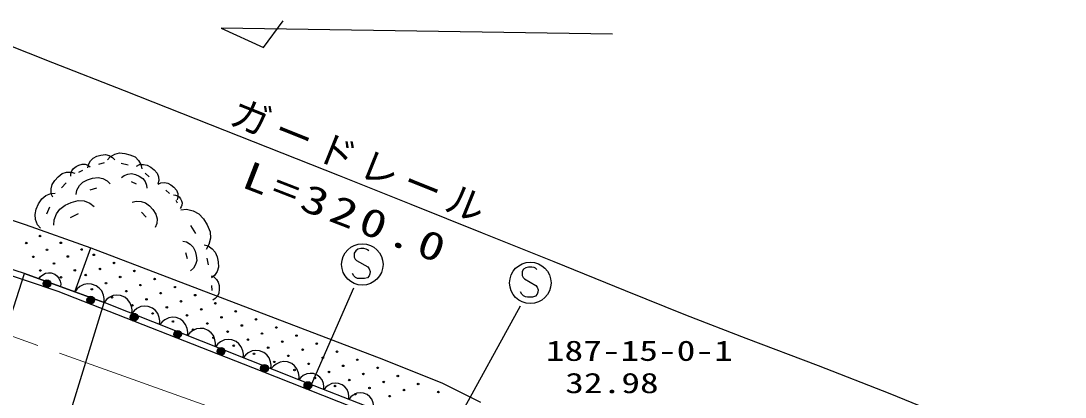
# Model space of a CAD drawing. Units: millimetres, scale not verified. Extents: x 40000 to 680000, y 20000 to 380000.
# Drawn here: x 272950 to 340618, y 288592 to 313010 of the extents above; entities that cross this region are included whole.
import ezdxf
from ezdxf.enums import TextEntityAlignment as Align

# ---------------------------------------------------------------- set-up
doc = ezdxf.new("R2010")
doc.units = ezdxf.units.MM
doc.header["$LTSCALE"] = 1000
doc.linetypes.add('CHAIN', pattern=[18.5, 12, -1.5, 3.5, -1.5])
for name, color, linetype, lineweight in [('M-BGD', 7, 'Continuous', 25), ('M-BMK', 2, 'CHAIN', 13), ('M-BMK-SRVR', 3, 'Continuous', 25), ('M-STR-STR1', 1, 'Continuous', 25)]:
    doc.layers.add(name, color=color, linetype=linetype, lineweight=lineweight)
doc.styles.add('ＭＳ ゴシック', font='')
doc.styles.get('ＭＳ ゴシック').set_extended_font_data('MS Gothic')

# ---------------------------------------------------------------- blocks, each defined once
blk = doc.blocks.new('BUHIN65')
at = {"color": 7, "linetype": 'Continuous', "lineweight": 25}
for radius in [249, 220, 191, 161, 132, 97.5, 67.5, 38.8, 7.5]:
    blk.add_circle((-242, 59), radius, dxfattribs=at)
blk = doc.blocks.new('BUHIN66')
at = {"color": 7, "linetype": 'Continuous', "lineweight": 25}
for radius in [249, 220, 191, 161, 132, 97.5, 67.5, 38.8, 7.5]:
    blk.add_circle((-242, 59), radius, dxfattribs=at)
blk = doc.blocks.new('BUHIN67')
at = {"color": 7, "linetype": 'Continuous', "lineweight": 25}
for radius in [249, 220, 191, 161, 132, 97.5, 67.5, 38.8, 7.5]:
    blk.add_circle((-244, 47), radius, dxfattribs=at)
blk = doc.blocks.new('BUHIN141')
at = {"color": 7, "linetype": 'Continuous', "lineweight": 25}
blk.add_lwpolyline([(203, 844), (-6, 827), (-195, 765), (-420, 646), (-566, 484), (-677, 301), (-740, 40), (-725, -174), (-668, -384), (-522, -593), (-381, -730), (-203, -844)], dxfattribs=at)
blk = doc.blocks.new('BUHIN142')
at = {"color": 7, "linetype": 'Continuous', "lineweight": 25}
blk.add_lwpolyline([(233, 942), (-1, 925), (-213, 858), (-465, 725), (-630, 546), (-755, 342), (-828, 50), (-812, -189), (-750, -424), (-588, -659), (-431, -813), (-233, -942)], dxfattribs=at)
blk = doc.blocks.new('BUHIN234')
at = {"color": 7, "linetype": 'Continuous', "lineweight": 25}
blk.add_lwpolyline([(-920, 296), (-990, 211), (-1023, 105), (-1030, -39), (-1002, -247), (-931, -414), (-810, -548), (-651, -614), (-497, -600), (-397, -579), (-271, -507), (-210, -404), (111, 383), (220, 480), (380, 556), (542, 565), (676, 536), (809, 459), (898, 260), (940, -48), (938, -184), (896, -320), (810, -441), (669, -555)], dxfattribs=at)
blk.add_circle((0, 0), 1343, dxfattribs=at)

msp = doc.modelspace()

# ---------------------------------------------------------------- linework, layer by layer
at = {"layer": 'M-BGD'}
for p, q in [((311288, 312156), (285930, 312540)), ((276933, 303293), (276683, 303170)), ((278338, 303786), (277987, 303685)), ((279899, 303639), (279455, 303754)), ((275874, 302498), (275587, 302185)), ((280450, 302423), (280124, 302563)), ((281273, 302893), (280994, 303126)), ((277858, 302158), (277418, 302022)), ((282588, 301812), (282339, 302015)), ((269029, 301188), (273229, 299802)), ((283100, 301189), (283016, 301363)), ((274797, 300913), (274607, 300461)), ((276653, 300482), (276133, 300237)), ((281060, 300263), (280760, 300589)), ((273229, 299802), (277476, 298291)), ((284295, 299208), (283969, 299724)), ((273186, 296614), (268118, 298259)), ((276450, 295427), (277476, 298291)), ((277476, 298291), (296456, 291043)), ((283745, 297568), (283644, 297953)), ((285107, 297183), (285014, 297610)), ((276450, 295427), (273186, 296614)), ((273186, 296614), (278336, 294742)), ((285338, 295520), (285317, 295833)), ((278336, 294742), (276450, 295427)), ((294495, 295661), (291610, 289053)), ((290961, 289707), (278336, 294742)), ((305296, 294487), (300231, 285262)), ((296456, 291043), (300280, 289507)), ((295811, 287811), (290961, 289707)), ((300280, 289507), (302732, 288265))]:
    msp.add_line(p, q, dxfattribs=at)
for points in [[(285930, 312540), (288661, 311279), (289937, 313010)], [(342077, 283981), (340598, 284328), (339356, 284675), (338134, 285079), (336544, 285706), (334966, 286393), (332130, 287628), (329273, 288808), (324628, 290627), (319956, 292404), (316029, 293915), (312122, 295482), (307503, 297367), (302869, 299243), (298240, 301103), (293598, 302956), (288961, 304796), (284312, 306632), (279671, 308463), (275019, 310293), (270376, 312118)], [(277285, 303482), (277322, 303697), (277463, 303933), (277628, 304104), (277874, 304223), (278138, 304299), (278427, 304335), (278672, 304277), (278889, 304150), (279040, 303989)], [(278566, 303982), (278744, 304191), (279047, 304356), (279334, 304436), (279676, 304407), (280009, 304321), (280345, 304176), (280573, 303958), (280727, 303681), (280787, 303411)], [(275011, 301559), (274918, 301795), (274916, 302115), (274976, 302385), (275149, 302651), (275365, 302886), (275631, 303097), (275909, 303187), (276202, 303192), (276450, 303124)], [(276184, 302925), (276183, 303091), (276258, 303287), (276358, 303437), (276527, 303559), (276714, 303651), (276926, 303716), (277117, 303705), (277297, 303639), (277432, 303538)], [(280435, 303591), (280634, 303680), (280906, 303695), (281139, 303655), (281374, 303519), (281583, 303344), (281774, 303126), (281863, 302892), (281880, 302642), (281831, 302428)], [(276538, 301751), (276581, 302023), (276753, 302323), (276957, 302543), (277264, 302697), (277594, 302799), (277958, 302851), (278267, 302783), (278544, 302628), (278738, 302428)], [(279472, 302842), (279633, 302980), (279884, 303071), (280112, 303098), (280370, 303036), (280614, 302931), (280853, 302780), (281002, 302587), (281087, 302358), (281101, 302144)], [(281839, 302421), (282014, 302502), (282255, 302518), (282462, 302485), (282671, 302367), (282858, 302214), (283030, 302023), (283111, 301817), (283128, 301596), (283087, 301406)], [(274226, 299555), (274033, 299777), (273906, 300123), (273866, 300440), (273949, 300797), (274092, 301137), (274299, 301469), (274566, 301677), (274882, 301797), (275178, 301819)], [(275092, 299746), (275097, 300090), (275257, 300492), (275470, 300799), (275823, 301045), (276213, 301229), (276654, 301357), (277049, 301329), (277419, 301185), (277694, 300973)], [(280159, 301240), (280413, 301316), (280745, 301291), (281020, 301205), (281282, 301003), (281508, 300758), (281704, 300464), (281774, 300167), (281754, 299862), (281661, 299611)], [(282846, 301710), (282962, 301709), (283097, 301657), (283201, 301587), (283285, 301470), (283349, 301340), (283394, 301193), (283386, 301060), (283339, 300935), (283269, 300842)], [(378500, 261744), (370255, 261639), (359813, 261813), (347984, 261987), (345686, 262161), (340117, 263101), (336223, 263971), (329889, 266060), (325503, 268113), (320317, 270793), (313116, 275465), (305076, 281522), (300207, 285142), (295509, 287508), (288478, 290293), (275360, 295452), (258936, 300986)], [(283317, 300757), (283680, 300796), (284124, 300679), (284475, 300495), (284780, 300155), (285024, 299768), (285216, 299321), (285237, 298901), (285134, 298493), (284946, 298176)], [(283441, 298723), (283674, 298676), (283928, 298517), (284110, 298333), (284233, 298062), (284309, 297773), (284341, 297457), (284272, 297192), (284127, 296959), (283948, 296798)], [(284828, 298465), (285082, 298403), (285352, 298215), (285543, 298005), (285665, 297702), (285735, 297381), (285755, 297033), (285667, 296745), (285497, 296496), (285293, 296328)], [(274113, 296277), (274228, 296419), (274363, 296526), (274553, 296632), (274739, 296660), (274923, 296649), (275141, 296570), (275289, 296460), (275413, 296319), (275494, 296114), (275529, 295946), (275523, 295765)], [(285275, 296459), (285448, 296389), (285620, 296227), (285734, 296058), (285789, 295830), (285805, 295595), (285782, 295346), (285689, 295151), (285543, 294992), (285380, 294894)], [(278336, 294742), (278344, 294984), (278298, 295209), (278189, 295484), (278023, 295672), (277827, 295823), (277535, 295930), (277288, 295940), (277039, 295902), (276780, 295761), (276604, 295617), (276450, 295427)]]:
    msp.add_lwpolyline(points, dxfattribs=at)
for centre in [(274192, 299044), (273301, 298590), (275537, 298607), (273755, 297699), (274646, 298153), (275991, 297716), (276882, 298171), (277675, 297827), (275100, 297262), (278988, 297303), (274210, 296808), (275555, 296371), (276446, 296826), (277151, 296514), (278070, 296909), (279383, 296385), (280302, 296780), (278465, 295990), (280697, 295861), (281616, 296256), (282929, 295732), (277546, 295595), (278859, 295071), (279778, 295466), (282011, 295337), (284243, 295208), (280173, 294547), (281092, 294942), (282405, 294418), (283324, 294813), (285556, 294684), (281487, 294023), (283719, 293894), (284638, 294289), (285951, 293766), (286870, 294160), (288184, 293637), (282800, 293500), (284114, 292976), (285033, 293371), (287265, 293242), (289497, 293113), (285428, 292452), (286346, 292847), (287660, 292323), (288579, 292718), (290811, 292589), (286741, 291928), (288973, 291799), (289892, 292194), (291206, 291670), (292125, 292065), (288055, 291404), (290287, 291275), (292519, 291146), (293438, 291541), (294752, 291017), (289368, 290880), (290682, 290357), (291601, 290751), (293833, 290622), (296065, 290493), (291996, 289833), (292914, 290228), (294228, 289704), (295147, 290099), (296460, 289575), (297379, 289970), (293309, 289309), (295542, 289180), (297774, 289051), (298693, 289446), (300006, 288922), (294623, 288785), (296855, 288656)]:
    msp.add_circle(centre, 49.8, dxfattribs=at)
at = {"layer": 'M-BMK'}
msp.add_line((258037, 297671), (291245, 285805), dxfattribs=at)
at = {"layer": 'M-STR-STR1'}
for p, q in [((270789, 289163), (273186, 296614)), ((276027, 287203), (278336, 294742))]:
    msp.add_line(p, q, dxfattribs=at)

# ---------------------------------------------------------------- block references
at = {"layer": 'M-BGD', "rotation": 262.17084}
for name, p in [('BUHIN234', (295077, 297205)), ('BUHIN234', (305962, 296009)), ('BUHIN67', (274556, 295723)), ('BUHIN66', (277385, 294656)), ('BUHIN142', (279238, 294382)), ('BUHIN142', (281041, 293663)), ('BUHIN66', (280199, 293549)), ('BUHIN142', (282845, 292943)), ('BUHIN142', (284649, 292224)), ('BUHIN66', (283014, 292442)), ('BUHIN142', (286452, 291505)), ('BUHIN66', (285828, 291335)), ('BUHIN142', (288256, 290786)), ('BUHIN142', (290059, 290066)), ('BUHIN65', (288643, 290228)), ('BUHIN141', (291769, 289391)), ('BUHIN65', (291454, 289114)), ('BUHIN141', (293386, 288759)), ('BUHIN141', (295002, 288127))]:
    msp.add_blockref(name, p, dxfattribs=at)

# ---------------------------------------------------------------- texts
at = {"layer": 'M-BGD', "char_height": 1833, "attachment_point": 7, "style": 'ＭＳ ゴシック'}
for s, insert, rotation in [('\\T1.2;ガードレール', (286321, 306271), 338.1), ('\\T1.2;\\W1.35;L=320.0', (287137, 302231), 338.8)]:
    msp.add_mtext(s, dxfattribs=dict(at, insert=insert, rotation=rotation))
at = {"layer": 'M-BMK-SRVR', "style": 'ＭＳ ゴシック', "width": 1.35}
for s, p in [('187-15-0-1', (306962, 290549)), ('32.98', (308221, 288455))]:
    msp.add_text(s, height=1320, dxfattribs=at).set_placement(p, align=Align.BOTTOM_LEFT)

doc.saveas('drawing.dxf')
